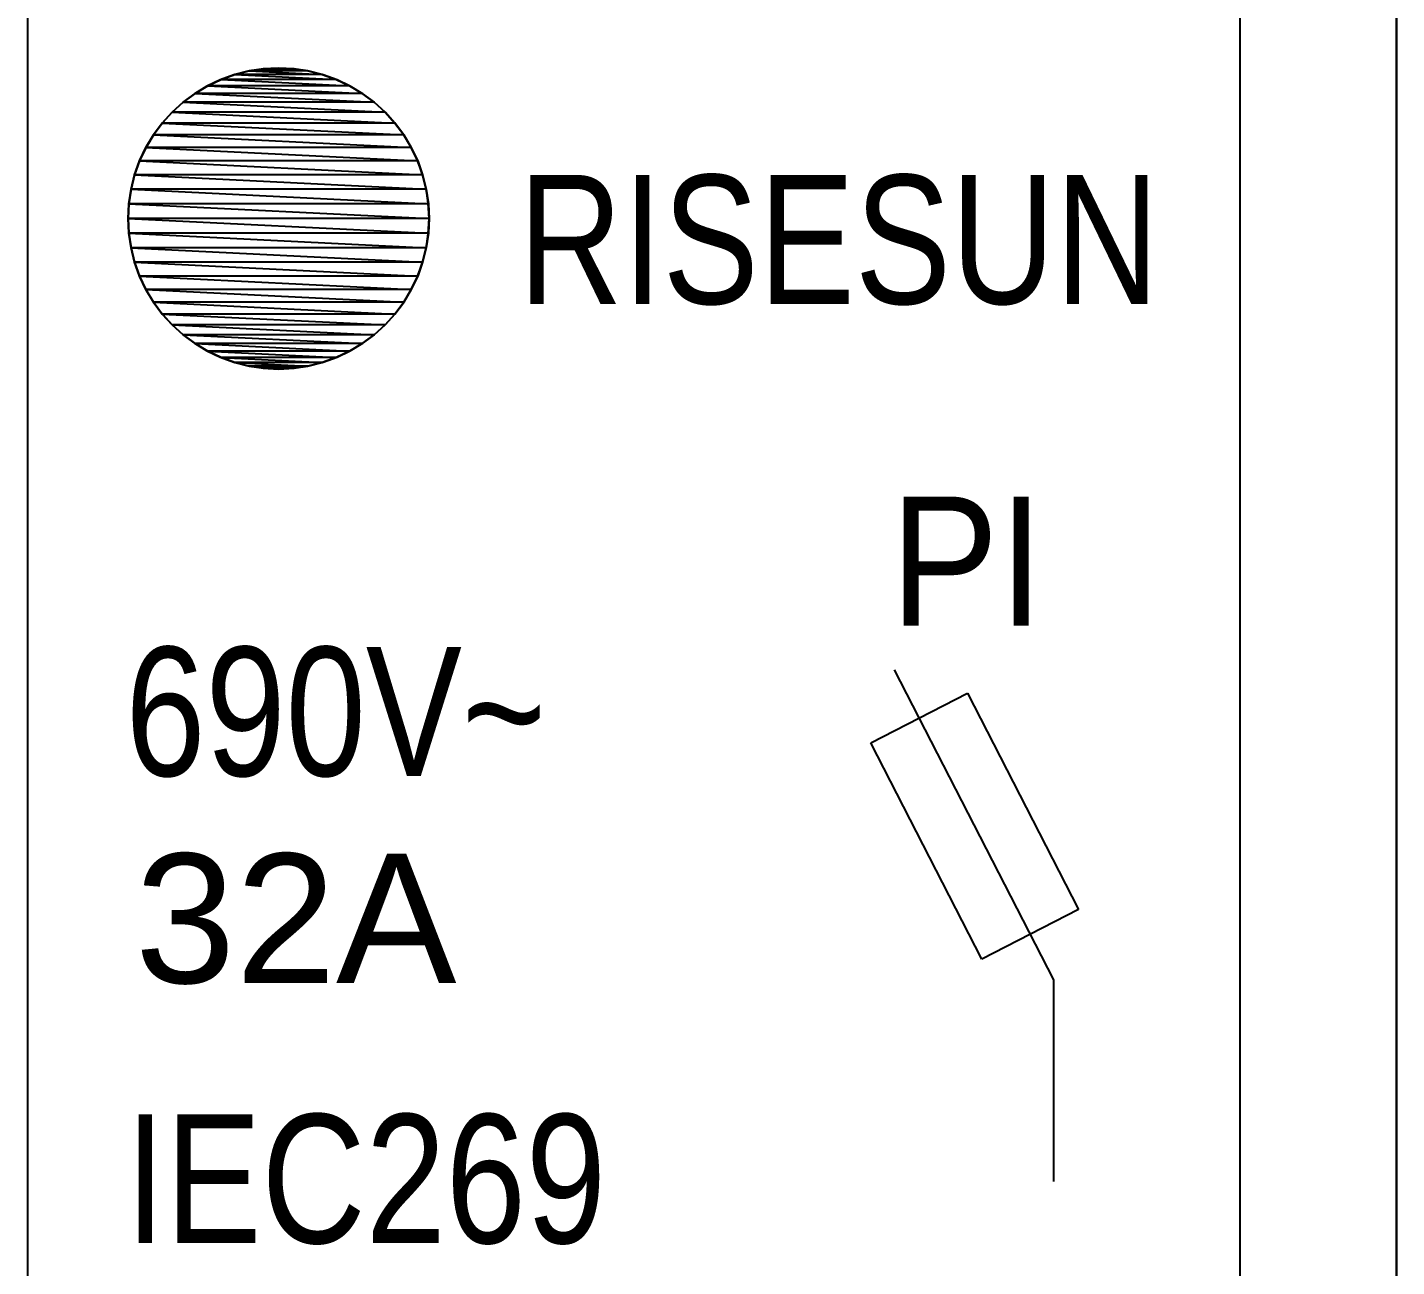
# Model space of a CAD drawing. Header units: millimetres. Extents: x 173893 to 258446, y -176540 to -123824.
# Drawn here: x 188271.99 to 188288.12, y -151218.92 to -151204.33 of the extents above; entities that cross this region are included whole.
import ezdxf

# ---------------------------------------------------------------- set-up
doc = ezdxf.new("R2010")
doc.units = ezdxf.units.MM
doc.header["$LTSCALE"] = 3
doc.linetypes.add('NEW_LINE159', pattern=[0.7, 0.5, -0.2])
doc.layers.add('DUT', color=7, linetype='Continuous')
doc.styles.add('Arial', font='arial.ttf')

msp = doc.modelspace()

# ---------------------------------------------------------------- linework, layer by layer
for p, q in [((188288.118, -151169.6), (188288.118, -151249.082)), ((188288.118, -151249.082), (188288.118, -151169.6)), ((188271.994, -151197.242), (188271.994, -151228.629)), ((188286.27, -151197.242), (188286.27, -151228.629)), ((188282.202, -151211.892), (188284.078, -151215.545)), ((188281.925, -151212.754), (188283.064, -151212.169)), ((188283.064, -151212.169), (188284.373, -151214.716)), ((188283.233, -151215.301), (188281.925, -151212.754)), ((188284.373, -151214.716), (188283.233, -151215.301)), ((188284.078, -151215.545), (188284.078, -151217.919))]:
    msp.add_line(p, q)
at = {"color": 251, "linetype": 'NEW_LINE159'}
for p, q in [((188274.595, -151204.844), (188274.426, -151204.888)), ((188274.771, -151204.817), (188274.595, -151204.844)), ((188274.953, -151204.808), (188274.771, -151204.817)), ((188275.134, -151204.817), (188274.953, -151204.808)), ((188274.953, -151204.808), (188274.953, -151204.808)), ((188275.31, -151204.844), (188275.134, -151204.817)), ((188275.479, -151204.888), (188275.31, -151204.844)), ((188274.108, -151205.022), (188273.962, -151205.111)), ((188274.263, -151204.947), (188274.108, -151205.022)), ((188274.426, -151204.888), (188274.263, -151204.947)), ((188275.642, -151204.947), (188275.479, -151204.888)), ((188275.797, -151205.022), (188275.642, -151204.947)), ((188275.943, -151205.111), (188275.797, -151205.022)), ((188273.962, -151205.111), (188273.826, -151205.213)), ((188276.08, -151205.213), (188275.943, -151205.111)), ((188273.7, -151205.327), (188273.585, -151205.453)), ((188273.826, -151205.213), (188273.7, -151205.327)), ((188276.206, -151205.327), (188276.08, -151205.213)), ((188276.32, -151205.453), (188276.206, -151205.327)), ((188273.585, -151205.453), (188273.483, -151205.589)), ((188276.422, -151205.589), (188276.32, -151205.453)), ((188273.483, -151205.589), (188273.395, -151205.735)), ((188276.511, -151205.735), (188276.422, -151205.589)), ((188273.395, -151205.735), (188273.32, -151205.89)), ((188276.585, -151205.89), (188276.511, -151205.735)), ((188273.32, -151205.89), (188273.26, -151206.053)), ((188276.645, -151206.053), (188276.585, -151205.89)), ((188273.26, -151206.053), (188273.217, -151206.223)), ((188276.689, -151206.223), (188276.645, -151206.053)), ((188273.217, -151206.223), (188273.19, -151206.399)), ((188276.715, -151206.399), (188276.689, -151206.223)), ((188273.19, -151206.399), (188273.181, -151206.58)), ((188276.725, -151206.58), (188276.715, -151206.399)), ((188273.181, -151206.58), (188273.181, -151206.58)), ((188273.181, -151206.58), (188273.19, -151206.761)), ((188276.715, -151206.761), (188276.725, -151206.58)), ((188276.725, -151206.58), (188276.725, -151206.58)), ((188273.19, -151206.761), (188273.217, -151206.937)), ((188276.689, -151206.937), (188276.715, -151206.761)), ((188273.217, -151206.937), (188273.26, -151207.107)), ((188276.645, -151207.107), (188276.689, -151206.937)), ((188273.26, -151207.107), (188273.32, -151207.27)), ((188276.585, -151207.27), (188276.645, -151207.107)), ((188273.32, -151207.27), (188273.394, -151207.424)), ((188276.511, -151207.424), (188276.585, -151207.27)), ((188273.394, -151207.424), (188273.483, -151207.571)), ((188276.422, -151207.571), (188276.511, -151207.424)), ((188273.483, -151207.571), (188273.585, -151207.707)), ((188276.32, -151207.707), (188276.422, -151207.571)), ((188273.585, -151207.707), (188273.7, -151207.833)), ((188276.206, -151207.833), (188276.32, -151207.707)), ((188273.7, -151207.833), (188273.825, -151207.947)), ((188276.08, -151207.947), (188276.206, -151207.833)), ((188273.825, -151207.947), (188273.962, -151208.049)), ((188273.962, -151208.049), (188274.108, -151208.138)), ((188275.797, -151208.138), (188275.943, -151208.049)), ((188275.943, -151208.049), (188276.08, -151207.947)), ((188274.108, -151208.138), (188274.263, -151208.213)), ((188274.263, -151208.213), (188274.426, -151208.272)), ((188275.479, -151208.272), (188275.642, -151208.213)), ((188275.642, -151208.213), (188275.797, -151208.138)), ((188274.426, -151208.272), (188274.595, -151208.316)), ((188274.595, -151208.316), (188274.771, -151208.343)), ((188274.771, -151208.343), (188274.953, -151208.352)), ((188274.953, -151208.352), (188275.134, -151208.343)), ((188274.953, -151208.352), (188274.953, -151208.352)), ((188275.134, -151208.343), (188275.31, -151208.316)), ((188275.31, -151208.316), (188275.479, -151208.272))]:
    msp.add_line(p, q, dxfattribs=at)
at = {"color": 251}
for p, q in [((188274.438, -151204.885), (188274.607, -151204.842)), ((188274.607, -151204.842), (188274.438, -151204.885)), ((188274.607, -151204.842), (188274.779, -151204.817)), ((188274.779, -151204.817), (188274.607, -151204.842)), ((188275.298, -151204.842), (188274.607, -151204.842)), ((188274.607, -151204.842), (188275.467, -151204.885)), ((188274.607, -151204.842), (188275.467, -151204.885)), ((188275.298, -151204.842), (188274.607, -151204.842)), ((188274.779, -151204.817), (188274.953, -151204.808)), ((188274.953, -151204.808), (188274.779, -151204.817)), ((188275.126, -151204.817), (188274.779, -151204.817)), ((188274.779, -151204.817), (188275.298, -151204.842)), ((188274.779, -151204.817), (188275.298, -151204.842)), ((188275.126, -151204.817), (188274.779, -151204.817)), ((188274.953, -151204.808), (188275.126, -151204.817)), ((188275.126, -151204.817), (188274.953, -151204.808)), ((188275.298, -151204.842), (188275.126, -151204.817)), ((188275.126, -151204.817), (188275.298, -151204.842)), ((188275.467, -151204.885), (188275.298, -151204.842)), ((188275.298, -151204.842), (188275.467, -151204.885)), ((188273.968, -151205.107), (188274.118, -151205.017)), ((188274.118, -151205.017), (188273.968, -151205.107)), ((188274.118, -151205.017), (188274.275, -151204.943)), ((188274.275, -151204.943), (188274.118, -151205.017)), ((188275.788, -151205.017), (188274.118, -151205.017)), ((188274.118, -151205.017), (188275.937, -151205.107)), ((188274.118, -151205.017), (188275.937, -151205.107)), ((188275.788, -151205.017), (188274.118, -151205.017)), ((188274.275, -151204.943), (188274.438, -151204.885)), ((188274.438, -151204.885), (188274.275, -151204.943)), ((188275.631, -151204.943), (188274.275, -151204.943)), ((188274.275, -151204.943), (188275.788, -151205.017)), ((188274.275, -151204.943), (188275.788, -151205.017)), ((188275.631, -151204.943), (188274.275, -151204.943)), ((188275.467, -151204.885), (188274.438, -151204.885)), ((188274.438, -151204.885), (188275.631, -151204.943)), ((188274.438, -151204.885), (188275.631, -151204.943)), ((188275.467, -151204.885), (188274.438, -151204.885)), ((188275.631, -151204.943), (188275.467, -151204.885)), ((188275.467, -151204.885), (188275.631, -151204.943)), ((188275.788, -151205.017), (188275.631, -151204.943)), ((188275.631, -151204.943), (188275.788, -151205.017)), ((188275.937, -151205.107), (188275.788, -151205.017)), ((188275.788, -151205.017), (188275.937, -151205.107)), ((188273.829, -151205.21), (188273.968, -151205.107)), ((188273.968, -151205.107), (188273.829, -151205.21)), ((188275.937, -151205.107), (188273.968, -151205.107)), ((188273.968, -151205.107), (188276.077, -151205.21)), ((188273.968, -151205.107), (188276.077, -151205.21)), ((188275.937, -151205.107), (188273.968, -151205.107)), ((188276.077, -151205.21), (188275.937, -151205.107)), ((188275.937, -151205.107), (188276.077, -151205.21)), ((188273.583, -151205.456), (188273.7, -151205.327)), ((188273.7, -151205.327), (188273.583, -151205.456)), ((188273.7, -151205.327), (188273.829, -151205.21)), ((188273.829, -151205.21), (188273.7, -151205.327)), ((188276.206, -151205.327), (188273.7, -151205.327)), ((188273.7, -151205.327), (188276.322, -151205.456)), ((188273.7, -151205.327), (188276.322, -151205.456)), ((188276.206, -151205.327), (188273.7, -151205.327)), ((188276.077, -151205.21), (188273.829, -151205.21)), ((188273.829, -151205.21), (188276.206, -151205.327)), ((188273.829, -151205.21), (188276.206, -151205.327)), ((188276.077, -151205.21), (188273.829, -151205.21)), ((188276.206, -151205.327), (188276.077, -151205.21)), ((188276.077, -151205.21), (188276.206, -151205.327)), ((188276.322, -151205.456), (188276.206, -151205.327)), ((188276.206, -151205.327), (188276.322, -151205.456)), ((188273.48, -151205.596), (188273.583, -151205.456)), ((188273.583, -151205.456), (188273.48, -151205.596)), ((188276.322, -151205.456), (188273.583, -151205.456)), ((188273.583, -151205.456), (188276.426, -151205.596)), ((188273.583, -151205.456), (188276.426, -151205.596)), ((188276.322, -151205.456), (188273.583, -151205.456)), ((188276.426, -151205.596), (188276.322, -151205.456)), ((188276.322, -151205.456), (188276.426, -151205.596)), ((188273.39, -151205.745), (188273.48, -151205.596)), ((188273.48, -151205.596), (188273.39, -151205.745)), ((188276.426, -151205.596), (188273.48, -151205.596)), ((188273.48, -151205.596), (188276.515, -151205.745)), ((188273.48, -151205.596), (188276.515, -151205.745)), ((188276.426, -151205.596), (188273.48, -151205.596)), ((188276.515, -151205.745), (188276.426, -151205.596)), ((188276.426, -151205.596), (188276.515, -151205.745)), ((188273.316, -151205.902), (188273.39, -151205.745)), ((188273.39, -151205.745), (188273.316, -151205.902)), ((188276.515, -151205.745), (188273.39, -151205.745)), ((188273.39, -151205.745), (188276.59, -151205.902)), ((188273.39, -151205.745), (188276.59, -151205.902)), ((188276.515, -151205.745), (188273.39, -151205.745)), ((188276.59, -151205.902), (188276.515, -151205.745)), ((188276.515, -151205.745), (188276.59, -151205.902)), ((188273.257, -151206.066), (188273.316, -151205.902)), ((188273.316, -151205.902), (188273.257, -151206.066)), ((188276.59, -151205.902), (188273.316, -151205.902)), ((188273.316, -151205.902), (188276.648, -151206.066)), ((188273.316, -151205.902), (188276.648, -151206.066)), ((188276.59, -151205.902), (188273.316, -151205.902)), ((188276.648, -151206.066), (188276.59, -151205.902)), ((188276.59, -151205.902), (188276.648, -151206.066)), ((188273.215, -151206.234), (188273.257, -151206.066)), ((188273.257, -151206.066), (188273.215, -151206.234)), ((188276.648, -151206.066), (188273.257, -151206.066)), ((188273.257, -151206.066), (188276.691, -151206.234)), ((188273.257, -151206.066), (188276.691, -151206.234)), ((188276.648, -151206.066), (188273.257, -151206.066)), ((188276.691, -151206.234), (188276.648, -151206.066)), ((188276.648, -151206.066), (188276.691, -151206.234)), ((188273.189, -151206.406), (188273.215, -151206.234)), ((188273.215, -151206.234), (188273.189, -151206.406)), ((188276.691, -151206.234), (188273.215, -151206.234)), ((188273.215, -151206.234), (188276.716, -151206.406)), ((188273.215, -151206.234), (188276.716, -151206.406)), ((188276.691, -151206.234), (188273.215, -151206.234)), ((188276.716, -151206.406), (188276.691, -151206.234)), ((188276.691, -151206.234), (188276.716, -151206.406)), ((188273.181, -151206.58), (188273.189, -151206.406)), ((188273.189, -151206.406), (188273.181, -151206.58)), ((188276.716, -151206.406), (188273.189, -151206.406)), ((188273.189, -151206.406), (188276.725, -151206.58)), ((188273.189, -151206.406), (188276.725, -151206.58)), ((188276.716, -151206.406), (188273.189, -151206.406)), ((188276.725, -151206.58), (188276.716, -151206.406)), ((188276.716, -151206.406), (188276.725, -151206.58)), ((188276.725, -151206.58), (188273.181, -151206.58)), ((188273.181, -151206.58), (188276.716, -151206.754)), ((188273.189, -151206.754), (188273.181, -151206.58)), ((188273.181, -151206.58), (188276.716, -151206.754)), ((188276.725, -151206.58), (188273.181, -151206.58)), ((188273.181, -151206.58), (188273.189, -151206.754)), ((188276.716, -151206.754), (188276.725, -151206.58)), ((188276.725, -151206.58), (188276.716, -151206.754)), ((188276.716, -151206.754), (188273.189, -151206.754)), ((188273.189, -151206.754), (188276.691, -151206.926)), ((188273.215, -151206.926), (188273.189, -151206.754)), ((188273.189, -151206.754), (188276.691, -151206.926)), ((188276.716, -151206.754), (188273.189, -151206.754)), ((188273.189, -151206.754), (188273.215, -151206.926)), ((188276.691, -151206.926), (188276.716, -151206.754)), ((188276.716, -151206.754), (188276.691, -151206.926)), ((188276.691, -151206.926), (188273.215, -151206.926)), ((188273.215, -151206.926), (188276.648, -151207.094)), ((188273.257, -151207.094), (188273.215, -151206.926)), ((188273.215, -151206.926), (188276.648, -151207.094)), ((188276.691, -151206.926), (188273.215, -151206.926)), ((188273.215, -151206.926), (188273.257, -151207.094)), ((188276.648, -151207.094), (188276.691, -151206.926)), ((188276.691, -151206.926), (188276.648, -151207.094)), ((188276.648, -151207.094), (188273.257, -151207.094)), ((188273.257, -151207.094), (188276.59, -151207.258)), ((188273.316, -151207.258), (188273.257, -151207.094)), ((188273.257, -151207.094), (188276.59, -151207.258)), ((188276.648, -151207.094), (188273.257, -151207.094)), ((188273.257, -151207.094), (188273.316, -151207.258)), ((188276.59, -151207.258), (188276.648, -151207.094)), ((188276.648, -151207.094), (188276.59, -151207.258)), ((188276.59, -151207.258), (188273.316, -151207.258)), ((188273.316, -151207.258), (188276.515, -151207.415)), ((188273.39, -151207.415), (188273.316, -151207.258)), ((188273.316, -151207.258), (188276.515, -151207.415)), ((188276.59, -151207.258), (188273.316, -151207.258)), ((188273.316, -151207.258), (188273.39, -151207.415)), ((188276.515, -151207.415), (188276.59, -151207.258)), ((188276.59, -151207.258), (188276.515, -151207.415)), ((188276.515, -151207.415), (188273.39, -151207.415)), ((188273.39, -151207.415), (188276.426, -151207.564)), ((188273.48, -151207.564), (188273.39, -151207.415)), ((188273.39, -151207.415), (188276.426, -151207.564)), ((188276.515, -151207.415), (188273.39, -151207.415)), ((188273.39, -151207.415), (188273.48, -151207.564)), ((188276.426, -151207.564), (188276.515, -151207.415)), ((188276.515, -151207.415), (188276.426, -151207.564)), ((188276.426, -151207.564), (188273.48, -151207.564)), ((188273.48, -151207.564), (188276.322, -151207.704)), ((188273.583, -151207.704), (188273.48, -151207.564)), ((188273.48, -151207.564), (188276.322, -151207.704)), ((188276.426, -151207.564), (188273.48, -151207.564)), ((188273.48, -151207.564), (188273.583, -151207.704)), ((188276.322, -151207.704), (188276.426, -151207.564)), ((188276.426, -151207.564), (188276.322, -151207.704)), ((188276.322, -151207.704), (188273.583, -151207.704)), ((188273.583, -151207.704), (188276.206, -151207.833)), ((188273.7, -151207.833), (188273.583, -151207.704)), ((188273.583, -151207.704), (188276.206, -151207.833)), ((188276.322, -151207.704), (188273.583, -151207.704)), ((188273.583, -151207.704), (188273.7, -151207.833)), ((188276.206, -151207.833), (188276.322, -151207.704)), ((188276.322, -151207.704), (188276.206, -151207.833)), ((188276.206, -151207.833), (188273.7, -151207.833)), ((188273.7, -151207.833), (188276.077, -151207.95)), ((188273.829, -151207.95), (188273.7, -151207.833)), ((188273.7, -151207.833), (188276.077, -151207.95)), ((188276.206, -151207.833), (188273.7, -151207.833)), ((188273.7, -151207.833), (188273.829, -151207.95)), ((188276.077, -151207.95), (188276.206, -151207.833)), ((188276.206, -151207.833), (188276.077, -151207.95)), ((188276.077, -151207.95), (188273.829, -151207.95)), ((188273.829, -151207.95), (188275.937, -151208.053)), ((188273.968, -151208.053), (188273.829, -151207.95)), ((188273.829, -151207.95), (188275.937, -151208.053)), ((188276.077, -151207.95), (188273.829, -151207.95)), ((188273.829, -151207.95), (188273.968, -151208.053)), ((188275.937, -151208.053), (188273.968, -151208.053)), ((188273.968, -151208.053), (188275.788, -151208.143)), ((188274.118, -151208.143), (188273.968, -151208.053)), ((188273.968, -151208.053), (188275.788, -151208.143)), ((188275.937, -151208.053), (188273.968, -151208.053)), ((188273.968, -151208.053), (188274.118, -151208.143)), ((188275.788, -151208.143), (188275.937, -151208.053)), ((188275.937, -151208.053), (188275.788, -151208.143)), ((188275.937, -151208.053), (188276.077, -151207.95)), ((188276.077, -151207.95), (188275.937, -151208.053)), ((188275.788, -151208.143), (188274.118, -151208.143)), ((188274.118, -151208.143), (188275.631, -151208.217)), ((188274.275, -151208.217), (188274.118, -151208.143)), ((188274.118, -151208.143), (188275.631, -151208.217)), ((188275.788, -151208.143), (188274.118, -151208.143)), ((188274.118, -151208.143), (188274.275, -151208.217)), ((188275.631, -151208.217), (188274.275, -151208.217)), ((188274.275, -151208.217), (188275.467, -151208.276)), ((188274.438, -151208.276), (188274.275, -151208.217)), ((188274.275, -151208.217), (188275.467, -151208.276)), ((188275.631, -151208.217), (188274.275, -151208.217)), ((188274.275, -151208.217), (188274.438, -151208.276)), ((188275.467, -151208.276), (188275.631, -151208.217)), ((188275.631, -151208.217), (188275.467, -151208.276)), ((188275.631, -151208.217), (188275.788, -151208.143)), ((188275.788, -151208.143), (188275.631, -151208.217)), ((188275.467, -151208.276), (188274.438, -151208.276)), ((188274.438, -151208.276), (188275.298, -151208.318)), ((188274.607, -151208.318), (188274.438, -151208.276)), ((188274.438, -151208.276), (188275.298, -151208.318)), ((188275.467, -151208.276), (188274.438, -151208.276)), ((188274.438, -151208.276), (188274.607, -151208.318)), ((188275.298, -151208.318), (188274.607, -151208.318)), ((188274.607, -151208.318), (188275.126, -151208.343)), ((188274.779, -151208.343), (188274.607, -151208.318)), ((188274.607, -151208.318), (188275.126, -151208.343)), ((188275.298, -151208.318), (188274.607, -151208.318)), ((188274.607, -151208.318), (188274.779, -151208.343)), ((188275.126, -151208.343), (188274.779, -151208.343)), ((188274.779, -151208.343), (188274.953, -151208.352)), ((188275.126, -151208.343), (188274.779, -151208.343)), ((188274.953, -151208.352), (188274.779, -151208.343)), ((188274.953, -151208.352), (188275.126, -151208.343)), ((188275.126, -151208.343), (188274.953, -151208.352)), ((188275.126, -151208.343), (188275.298, -151208.318)), ((188275.298, -151208.318), (188275.126, -151208.343)), ((188275.298, -151208.318), (188275.467, -151208.276)), ((188275.467, -151208.276), (188275.298, -151208.318))]:
    msp.add_line(p, q, dxfattribs=at)

# ---------------------------------------------------------------- texts
at = {"layer": 'DUT', "color": 251, "style": 'Arial', "oblique": 0}
for s, width, p in [('RISESUN', 0.8, (188277.778, -151207.585)), ('PI', 0.9, (188282.157, -151211.372)), ('690V~', 0.8, (188273.148, -151213.143)), ('IEC269', 0.8, (188273.148, -151218.645))]:
    msp.add_text(s, height=1.5186, dxfattribs=dict(at, width=width)).set_placement(p)
at = {"layer": 'DUT', "color": 250, "style": 'Arial', "oblique": 0}
msp.add_text('32A', height=1.524, dxfattribs=at).set_placement((188273.26, -151215.582))

doc.saveas('drawing.dxf')
